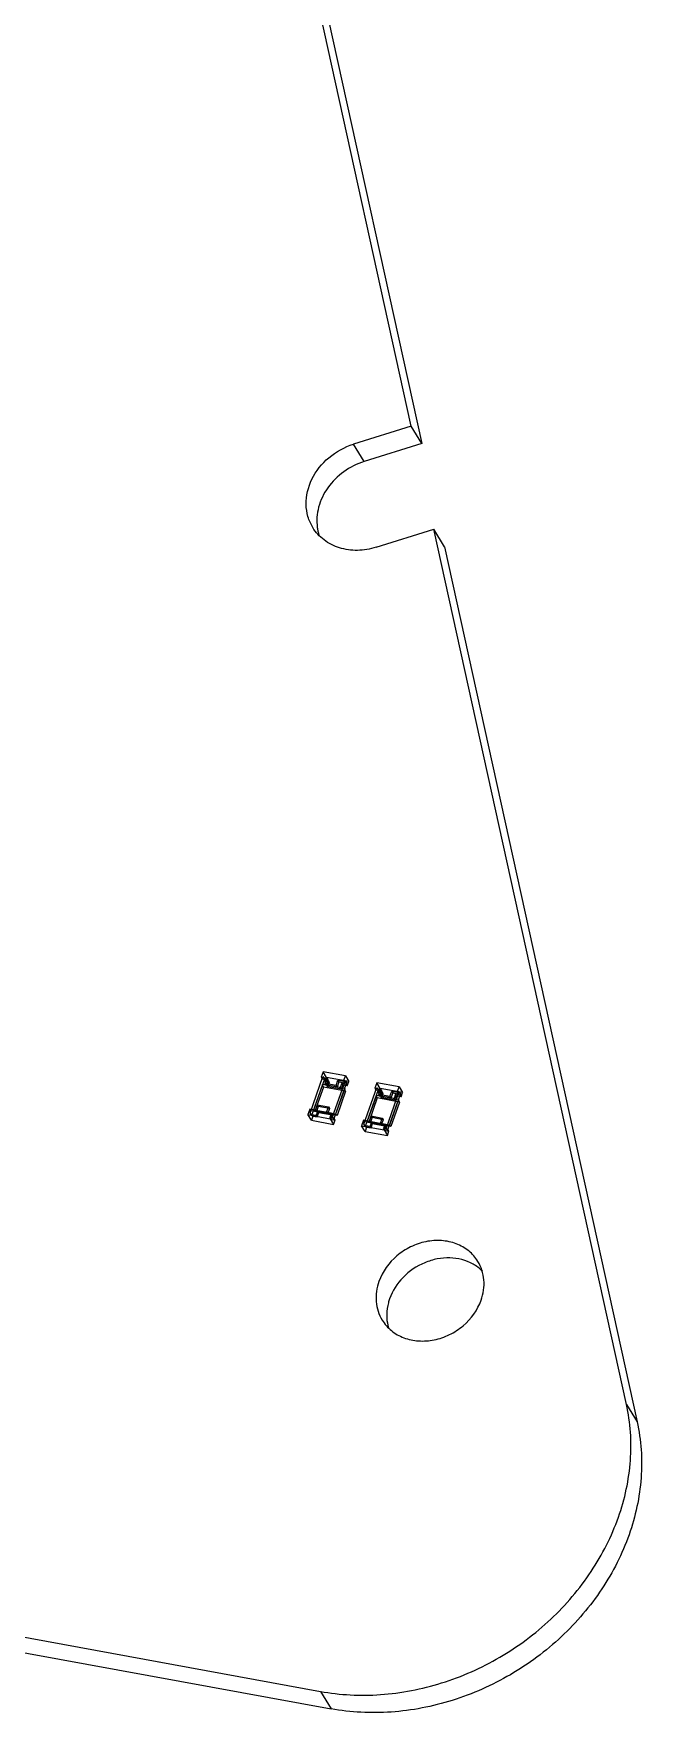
# Model space of a CAD drawing. Header units: millimetres. Extents: x 0 to 594, y 0 to 420.
# Drawn here: x 416.17 to 428.65, y 34.99 to 69.39 of the extents above; entities that cross this region are included whole.
import ezdxf

# ---------------------------------------------------------------- set-up
doc = ezdxf.new("R2010")
doc.units = ezdxf.units.MM
doc.header["$LTSCALE"] = 32.67
doc.layers.get('0').update_dxf_attribs({"linetype": 'CONTINUOUS'})

msp = doc.modelspace()

# ---------------------------------------------------------------- linework, layer by layer
at = {"color": 7, "linetype": 'CONTINUOUS'}
for p, q in [((423.906, 61.355), (418.792, 84.565)), ((419.01, 84.208), (424.124, 60.998)), ((423.906, 61.355), (422.726, 60.985)), ((424.124, 60.998), (423.906, 61.355)), ((422.944, 60.629), (422.726, 60.985)), ((424.124, 60.998), (422.944, 60.629)), ((423.191, 58.873), (424.371, 59.242)), ((424.589, 58.885), (424.371, 59.242)), ((428.32, 41.318), (424.371, 59.242)), ((424.589, 58.885), (428.538, 40.962)), ((421.837, 47.287), (422.1, 48.033)), ((422.129, 47.984), (421.866, 47.239)), ((422.092, 47.874), (421.906, 47.348)), ((422.111, 47.82), (421.935, 47.322)), ((422.084, 47.99), (422.099, 48.033)), ((422.084, 47.99), (422.198, 47.969)), ((422.545, 47.791), (422.092, 47.874)), ((422.111, 47.82), (422.092, 47.874)), ((422.099, 48.033), (422.129, 47.985)), ((422.1, 48.033), (422.129, 47.984)), ((422.565, 47.737), (422.111, 47.82)), ((422.129, 47.985), (422.121, 47.963)), ((422.212, 47.947), (422.121, 47.963)), ((422.198, 47.969), (422.159, 47.859)), ((422.388, 47.817), (422.159, 47.859)), ((422.212, 47.947), (422.181, 47.859)), ((422.456, 47.809), (422.181, 47.859)), ((422.555, 47.949), (422.292, 47.203)), ((422.321, 47.155), (422.585, 47.901)), ((422.427, 47.927), (422.388, 47.817)), ((422.427, 47.927), (422.541, 47.906)), ((422.487, 47.896), (422.456, 47.809)), ((422.578, 47.88), (422.487, 47.896)), ((422.541, 47.906), (422.556, 47.949)), ((422.585, 47.901), (422.555, 47.949)), ((422.556, 47.949), (422.586, 47.901)), ((422.586, 47.901), (422.578, 47.88)), ((422.545, 47.791), (422.359, 47.265)), ((422.565, 47.737), (422.389, 47.239)), ((422.565, 47.737), (422.545, 47.791)), ((422.939, 47.061), (423.202, 47.807)), ((423.232, 47.759), (422.968, 47.013)), ((423.194, 47.649), (423.008, 47.123)), ((423.213, 47.595), (423.037, 47.097)), ((423.186, 47.764), (423.201, 47.807)), ((423.186, 47.764), (423.3, 47.743)), ((423.647, 47.566), (423.194, 47.649)), ((423.213, 47.595), (423.194, 47.649)), ((423.201, 47.807), (423.231, 47.759)), ((423.202, 47.807), (423.232, 47.759)), ((423.667, 47.512), (423.213, 47.595)), ((423.231, 47.759), (423.223, 47.738)), ((423.314, 47.721), (423.223, 47.738)), ((423.3, 47.743), (423.261, 47.633)), ((423.491, 47.591), (423.261, 47.633)), ((423.314, 47.721), (423.283, 47.633)), ((423.558, 47.583), (423.283, 47.633)), ((423.657, 47.724), (423.394, 46.978)), ((423.423, 46.93), (423.687, 47.676)), ((423.647, 47.566), (423.461, 47.04)), ((423.529, 47.701), (423.491, 47.591)), ((423.667, 47.512), (423.491, 47.014)), ((423.529, 47.701), (423.643, 47.68)), ((423.589, 47.671), (423.558, 47.583)), ((423.68, 47.654), (423.589, 47.671)), ((423.643, 47.68), (423.658, 47.723)), ((423.667, 47.512), (423.647, 47.566)), ((423.687, 47.676), (423.657, 47.724)), ((423.658, 47.723), (423.688, 47.675)), ((423.688, 47.675), (423.68, 47.654)), ((421.836, 47.287), (421.851, 47.33)), ((421.836, 47.287), (421.865, 47.239)), ((421.866, 47.239), (421.837, 47.287)), ((421.965, 47.309), (421.851, 47.33)), ((421.865, 47.239), (421.873, 47.26)), ((421.873, 47.26), (421.964, 47.243)), ((422.359, 47.265), (421.906, 47.348)), ((421.935, 47.322), (421.906, 47.348)), ((422.389, 47.239), (421.935, 47.322)), ((421.995, 47.331), (421.964, 47.243)), ((422.003, 47.419), (421.965, 47.309)), ((422.27, 47.281), (421.995, 47.331)), ((422.233, 47.377), (422.003, 47.419)), ((422.233, 47.377), (422.194, 47.267)), ((422.308, 47.246), (422.194, 47.267)), ((422.27, 47.281), (422.239, 47.193)), ((422.239, 47.193), (422.33, 47.176)), ((422.292, 47.203), (422.321, 47.155)), ((422.293, 47.203), (422.308, 47.246)), ((422.293, 47.203), (422.322, 47.155)), ((422.322, 47.155), (422.33, 47.176)), ((422.389, 47.239), (422.359, 47.265)), ((423.106, 47.193), (423.067, 47.084)), ((423.335, 47.151), (423.106, 47.193)), ((423.335, 47.151), (423.296, 47.042)), ((422.938, 47.061), (422.953, 47.104)), ((422.938, 47.061), (422.967, 47.013)), ((422.968, 47.013), (422.939, 47.061)), ((423.067, 47.084), (422.953, 47.104)), ((422.967, 47.013), (422.975, 47.034)), ((422.975, 47.034), (423.066, 47.018)), ((423.461, 47.04), (423.008, 47.123)), ((423.037, 47.097), (423.008, 47.123)), ((423.491, 47.014), (423.037, 47.097)), ((423.097, 47.106), (423.066, 47.018)), ((423.372, 47.055), (423.097, 47.106)), ((423.41, 47.021), (423.296, 47.042)), ((423.372, 47.055), (423.341, 46.967)), ((423.341, 46.967), (423.432, 46.951)), ((423.394, 46.978), (423.423, 46.93)), ((423.395, 46.978), (423.41, 47.021)), ((423.395, 46.978), (423.424, 46.929)), ((423.424, 46.929), (423.432, 46.951)), ((423.491, 47.014), (423.461, 47.04)), ((379.437, 43.243), (422.047, 35.443)), ((379.278, 42.956), (422.266, 35.086)), ((428.32, 41.318), (428.538, 40.962)), ((422.047, 35.443), (422.266, 35.086))]:
    msp.add_line(p, q, dxfattribs=at)
at = {"color": 6, "linetype": 'CONTINUOUS'}
for p, q in [((422.102, 48.133), (422.063, 48.023)), ((422.063, 48.023), (422.177, 48.003)), ((422.063, 48.023), (422.084, 47.99)), ((422.559, 48.05), (422.102, 48.133)), ((422.173, 48.018), (422.102, 48.133)), ((422.142, 47.93), (422.121, 47.963)), ((422.177, 48.003), (422.138, 47.893)), ((422.368, 47.851), (422.138, 47.893)), ((422.138, 47.893), (422.159, 47.859)), ((422.173, 48.018), (422.142, 47.93)), ((422.233, 47.913), (422.142, 47.93)), ((422.63, 47.934), (422.173, 48.018)), ((422.177, 48.003), (422.198, 47.969)), ((422.202, 47.825), (422.181, 47.859)), ((422.202, 47.825), (422.233, 47.913)), ((422.477, 47.775), (422.202, 47.825)), ((422.233, 47.913), (422.212, 47.947)), ((422.368, 47.851), (422.406, 47.961)), ((422.368, 47.851), (422.388, 47.817)), ((422.406, 47.961), (422.52, 47.94)), ((422.406, 47.961), (422.427, 47.927)), ((422.508, 47.863), (422.477, 47.775)), ((422.508, 47.863), (422.487, 47.896)), ((422.599, 47.846), (422.508, 47.863)), ((422.52, 47.94), (422.559, 48.05)), ((422.52, 47.94), (422.541, 47.906)), ((422.559, 48.05), (422.63, 47.934)), ((422.599, 47.846), (422.578, 47.88)), ((422.599, 47.846), (422.63, 47.934)), ((423.204, 47.908), (423.165, 47.798)), ((423.661, 47.824), (423.204, 47.908)), ((423.275, 47.792), (423.204, 47.908)), ((423.622, 47.714), (423.661, 47.824)), ((423.661, 47.824), (423.732, 47.708)), ((422.477, 47.775), (422.456, 47.809)), ((423.165, 47.798), (423.279, 47.777)), ((423.165, 47.798), (423.186, 47.764)), ((423.244, 47.704), (423.223, 47.738)), ((423.279, 47.777), (423.24, 47.667)), ((423.47, 47.625), (423.24, 47.667)), ((423.24, 47.667), (423.261, 47.633)), ((423.275, 47.792), (423.244, 47.704)), ((423.335, 47.687), (423.244, 47.704)), ((423.732, 47.708), (423.275, 47.792)), ((423.279, 47.777), (423.3, 47.743)), ((423.304, 47.599), (423.283, 47.633)), ((423.304, 47.599), (423.335, 47.687)), ((423.579, 47.549), (423.304, 47.599)), ((423.335, 47.687), (423.314, 47.721)), ((423.47, 47.625), (423.509, 47.735)), ((423.47, 47.625), (423.491, 47.591)), ((423.509, 47.735), (423.622, 47.714)), ((423.509, 47.735), (423.529, 47.701)), ((423.579, 47.549), (423.558, 47.583)), ((423.61, 47.637), (423.579, 47.549)), ((423.61, 47.637), (423.589, 47.671)), ((423.701, 47.62), (423.61, 47.637)), ((423.622, 47.714), (423.643, 47.68)), ((423.701, 47.62), (423.68, 47.654)), ((423.701, 47.62), (423.732, 47.708)), ((421.83, 47.364), (421.791, 47.254)), ((421.791, 47.254), (422.248, 47.17)), ((421.862, 47.138), (421.791, 47.254)), ((421.944, 47.343), (421.83, 47.364)), ((421.83, 47.364), (421.851, 47.33)), ((421.893, 47.226), (421.862, 47.138)), ((421.862, 47.138), (422.319, 47.054)), ((421.893, 47.226), (421.873, 47.26)), ((421.893, 47.226), (421.984, 47.209)), ((421.983, 47.453), (421.944, 47.343)), ((421.944, 47.343), (421.965, 47.309)), ((421.984, 47.209), (421.964, 47.243)), ((421.983, 47.453), (422.212, 47.411)), ((421.983, 47.453), (422.003, 47.419)), ((421.984, 47.209), (422.015, 47.297)), ((422.015, 47.297), (421.995, 47.331)), ((422.015, 47.297), (422.29, 47.247)), ((422.173, 47.301), (422.212, 47.411)), ((422.287, 47.28), (422.173, 47.301)), ((422.173, 47.301), (422.194, 47.267)), ((422.212, 47.411), (422.233, 47.377)), ((422.259, 47.159), (422.239, 47.193)), ((422.248, 47.17), (422.287, 47.28)), ((422.248, 47.17), (422.319, 47.054)), ((422.29, 47.247), (422.259, 47.159)), ((422.259, 47.159), (422.35, 47.142)), ((422.29, 47.247), (422.27, 47.281)), ((422.287, 47.28), (422.308, 47.246)), ((422.319, 47.054), (422.35, 47.142)), ((422.35, 47.142), (422.33, 47.176)), ((422.932, 47.138), (422.893, 47.028)), ((423.046, 47.117), (422.932, 47.138)), ((422.932, 47.138), (422.953, 47.104)), ((423.085, 47.227), (423.046, 47.117)), ((423.085, 47.227), (423.314, 47.185)), ((423.085, 47.227), (423.106, 47.193)), ((423.276, 47.075), (423.314, 47.185)), ((423.314, 47.185), (423.335, 47.151)), ((422.893, 47.028), (423.351, 46.945)), ((422.964, 46.912), (422.893, 47.028)), ((422.995, 47), (422.964, 46.912)), ((422.964, 46.912), (423.421, 46.829)), ((422.995, 47), (422.975, 47.034)), ((422.995, 47), (423.087, 46.984)), ((423.046, 47.117), (423.067, 47.084)), ((423.087, 46.984), (423.066, 47.018)), ((423.087, 46.984), (423.118, 47.072)), ((423.118, 47.072), (423.097, 47.106)), ((423.118, 47.072), (423.393, 47.021)), ((423.389, 47.055), (423.276, 47.075)), ((423.276, 47.075), (423.296, 47.042)), ((423.361, 46.933), (423.341, 46.967)), ((423.351, 46.945), (423.389, 47.055)), ((423.351, 46.945), (423.421, 46.829)), ((423.393, 47.021), (423.361, 46.933)), ((423.361, 46.933), (423.453, 46.917)), ((423.393, 47.021), (423.372, 47.055)), ((423.389, 47.055), (423.41, 47.021)), ((423.421, 46.829), (423.453, 46.917)), ((423.453, 46.917), (423.432, 46.951))]:
    msp.add_line(p, q, dxfattribs=at)
at = {"color": 7, "linetype": 'CONTINUOUS'}
for centre, radius, start, end in [((422.932, 59.409), 0.957, 187.8738, 192.4124), ((422.913, 59.405), 0.938, 192.4223, 196.9883)]:
    msp.add_arc(centre, radius, start, end, dxfattribs=at)
for points, knots in [([(421.893, 59.276), (421.85, 59.346), (421.782, 59.501), (421.732, 59.843), (421.844, 60.296), (422.201, 60.739), (422.543, 60.928), (422.726, 60.985)], [0, 0, 0, 0, 0.114367, 0.230908, 0.474391, 0.734305, 1, 1, 1, 1]), ([(422.944, 60.629), (422.796, 60.582), (422.514, 60.441), (422.185, 60.113), (421.988, 59.71), (421.965, 59.415), (421.984, 59.278)], [0, 0, 0, 0, 0.260685, 0.518978, 0.766534, 1, 1, 1, 1]), ([(423.191, 58.873), (423.067, 58.834), (422.813, 58.791), (422.438, 58.841), (422.113, 59.003), (421.952, 59.179), (421.893, 59.276)], [0, 0, 0, 0, 0.266964, 0.522309, 0.765213, 1, 1, 1, 1]), ([(425.275, 44.248), (425.225, 44.329), (425.095, 44.478), (424.832, 44.625), (424.527, 44.689), (424.204, 44.666), (423.89, 44.558), (423.522, 44.32), (423.319, 44.041), (423.247, 43.839)], [0, 0, 0, 0, 0.113638, 0.230571, 0.352816, 0.4805, 0.612048, 0.744763, 1, 1, 1, 1]), ([(425.176, 44.193), (425.033, 44.273), (424.778, 44.337), (424.438, 44.307), (424.096, 44.204), (423.721, 43.951), (423.523, 43.645), (423.466, 43.482)], [0, 0, 0, 0, 0.236723, 0.362392, 0.491221, 0.750054, 1, 1, 1, 1]), ([(425.342, 43.456), (425.388, 43.587), (425.43, 43.865), (425.344, 44.135), (425.275, 44.248)], [0, 0, 0, 0, 0.512604, 1, 1, 1, 1]), ([(423.247, 43.839), (423.201, 43.708), (423.159, 43.43), (423.245, 43.16), (423.314, 43.047)], [0, 0, 0, 0, 0.512604, 1, 1, 1, 1]), ([(423.314, 43.047), (423.364, 42.965), (423.494, 42.817), (423.756, 42.669), (424.062, 42.606), (424.385, 42.629), (424.699, 42.737), (425.067, 42.975), (425.27, 43.254), (425.342, 43.456)], [0, 0, 0, 0, 0.113638, 0.230571, 0.352816, 0.4805, 0.612048, 0.744763, 1, 1, 1, 1]), ([(423.466, 43.482), (423.456, 43.456), (423.424, 43.352), (423.408, 43.242), (423.406, 43.16)], [0, 0, 0, 0, 0.254462, 1, 1, 1, 1]), ([(423.406, 43.16), (423.406, 43.137), (423.408, 43.047), (423.423, 42.956), (423.443, 42.891)], [0, 0, 0, 0, 0.25365, 1, 1, 1, 1]), ([(422.047, 35.443), (422.452, 35.369), (423.297, 35.328), (424.554, 35.572), (425.747, 36.1), (426.795, 36.88), (427.63, 37.859), (428.197, 38.974), (428.454, 40.154), (428.402, 40.945), (428.32, 41.318)], [0, 0, 0, 0, 0.123603, 0.251468, 0.38188, 0.512516, 0.64102, 0.765511, 0.885042, 1, 1, 1, 1]), ([(428.538, 40.962), (428.621, 40.588), (428.672, 39.797), (428.415, 38.618), (427.849, 37.502), (427.013, 36.523), (425.965, 35.744), (424.773, 35.215), (423.515, 34.971), (422.67, 35.012), (422.266, 35.086)], [0, 0, 0, 0, 0.114958, 0.234489, 0.35898, 0.487484, 0.61812, 0.748532, 0.876397, 1, 1, 1, 1])]:
    msp.add_open_spline(points, degree=3, knots=knots, dxfattribs=at)
msp.add_open_spline([(425.366, 44.051), (425.31, 44.107), (425.245, 44.155), (425.176, 44.193)], degree=3, dxfattribs=at)

doc.saveas('drawing.dxf')
